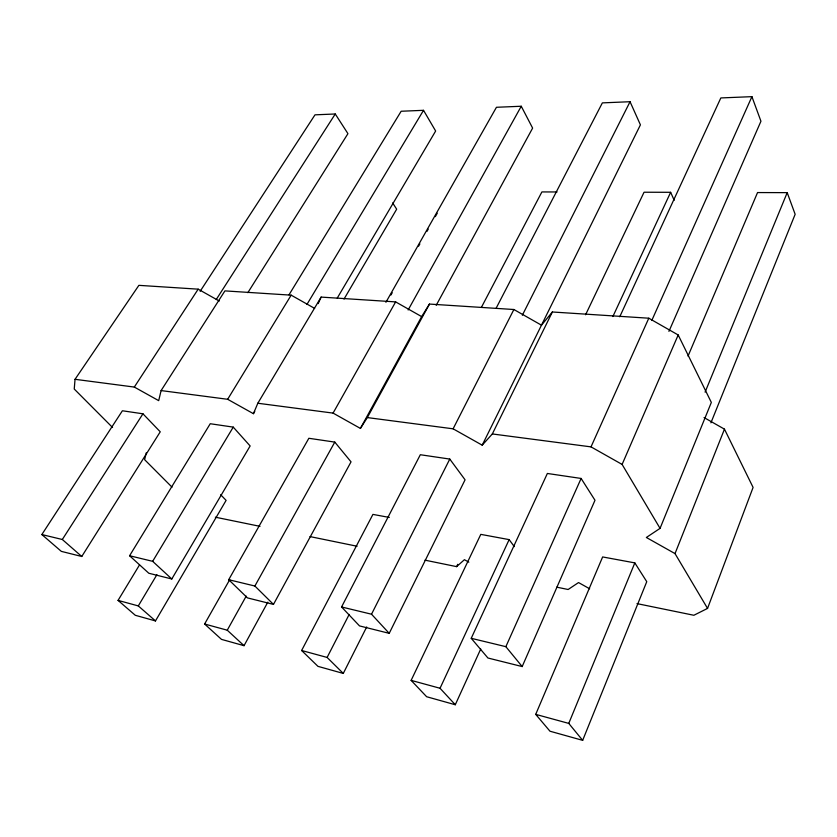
<?xml version="1.0" encoding="UTF-8"?>
<svg xmlns="http://www.w3.org/2000/svg" width="837" height="837" viewBox="0 0 837 837"><rect width="100%" height="100%" fill="white"/><g stroke="black" fill="none" stroke-linecap="round" stroke-linejoin="round"><path stroke-width="1.26" d="M219.273 301.027L198.17 289.163L138.879 285.344L75.037 379.307L74.242 389.038L112.556 427.487M146.266 452.807L144.623 459.67L172.035 487.176M314.639 308.393L291.161 295.158L224.912 290.889L161.102 390.576L158.695 400.651L134.318 387.071L75.037 379.307M636.988 603.613L693.863 615.268L707.547 608.415L753.091 487.416L724.465 429.151L704.053 417.558M707.547 608.415L675.02 553.602L724.465 429.151M582.667 740.347L646.76 581.673L634.823 562.893L602.64 556.94L535.711 714.369L549.982 731.214L582.667 740.347L568.762 723.398L535.711 714.369M710.916 422.831L795.15 214.293L787.198 192.646L757.548 192.562L688.024 356.091M675.02 553.602L646.352 537.48L660.058 528.367L711.335 402.43L678.19 334.978L648.801 318.206L552.357 311.992L541.487 325.195L513.887 309.512L429.465 304.072L421.649 316.606L360.412 428.418L333.074 413.101L257.827 403.246L253.423 413.687L227.654 399.291L161.102 390.576M568.762 723.398L634.823 562.893M705.089 392.155L787.198 192.646M660.058 528.367L622.111 464.43L678.19 334.978M522.173 666.566L594.992 500.264L581.119 478.45L547.367 473.47L471.231 638.307L487.929 658.008L522.173 666.566L505.862 646.677L471.231 638.307M668.93 331.389L760.948 121.239L751.919 96.653L720.835 97.939L619.746 316.784M505.862 646.677L581.119 478.45M651.793 320.466L751.919 96.653M318.196 303.601L321.126 297.093L395.639 301.895L421.649 316.606M360.412 428.418L367.328 417.579L453.11 428.816L482.206 445.179L492.334 433.953L591.016 446.874L648.801 318.206M514.316 546.634L509.147 539.624L480.794 534.372L411.134 680.376L426.64 696.729L455.286 704.744L480.731 648.989M455.286 704.744L440.042 688.265L509.147 539.624M612.872 316.553L670.636 192.301L644.051 192.228L585.586 314.764M424.976 560.162L456.625 566.639L457.745 564.305M492.334 433.953L552.357 311.992M389.215 633.337L465.069 479.81L449.783 459.074L420.331 454.732L341.569 606.971L359.512 625.909L389.215 633.337L371.523 614.212L341.569 606.971M482.206 445.179L640.42 124.859L630.052 101.716L602.368 102.878L496.079 308.33M371.523 614.212L449.783 459.074M522.351 315.214L630.052 101.716M389.289 517.433L372.925 514.399L301.623 650.495L317.966 666.357L343.285 673.429L366.69 626.965M453.11 428.816L513.887 309.512M343.285 673.429L327.11 657.443L349.186 614.421M481.411 307.357L541.895 191.924L557.044 191.966M273.469 604.408L351.038 461.857L334.79 442.103L308.853 438.285L228.71 579.706L247.459 597.9L273.469 604.408L254.887 586.026L228.71 579.706M436.203 305.317L532.625 128.103L521.252 106.247L496.446 107.282L385.92 302.293M367.328 417.579L429.465 304.072M229.736 579.643L204.605 624.015L221.502 639.384L244.038 645.683L267.83 602.159M204.605 624.015L227.256 630.198L246.204 596.132M254.887 586.026L334.79 442.103M408.142 309.983L521.252 106.247M333.074 413.101L395.639 301.895M390.931 295.011L392.218 292.741M418.594 246.172L419.881 243.902M426.954 231.41L428.241 229.139M435.313 216.637L437.249 213.236M139.517 564.912L118.059 600.391L135.291 615.289L155.483 620.928L226.105 500.38L220.675 494.73M344.017 299.091L396.675 209.187L392.647 202.931M171.794 578.984L250.137 445.964L233.251 427.121L210.244 423.731L129.589 555.747L148.819 573.251L171.794 578.984L152.658 561.324L129.589 555.747M337.248 298.087L435.648 131.022L423.522 110.317L401.164 111.248L289.016 294.802M257.827 403.246L321.126 297.093M118.059 600.391L138.304 605.925L156.906 574.695M253.423 413.687L254.751 411.469M152.658 561.324L233.251 427.121M306.959 304.406L423.522 110.317M227.654 399.291L291.161 295.158M81.764 556.49L160.244 431.808L142.949 413.802L122.401 410.768L41.85 534.55L61.331 551.374L81.764 556.49L62.325 539.499L41.85 534.55M247.836 292.688L347.941 133.658L335.26 113.989L314.994 114.836L200.148 291.297M62.325 539.499L142.949 413.802M216.239 299.531L335.26 113.989M134.318 387.071L198.17 289.163M456.625 566.639L464.409 559.702L468.814 562.15M215.36 517.193L260.014 526.347M310.004 536.59L357.085 546.247M556.762 587.166L568.124 589.499L578.545 582.562L589.666 588.788M301.623 650.495L327.11 657.443M411.134 680.376L440.042 688.265M591.016 446.874L622.111 464.43M138.304 605.925L155.483 620.928M227.256 630.198L244.038 645.683M670.636 192.301L674.214 200.284"/></g></svg>
